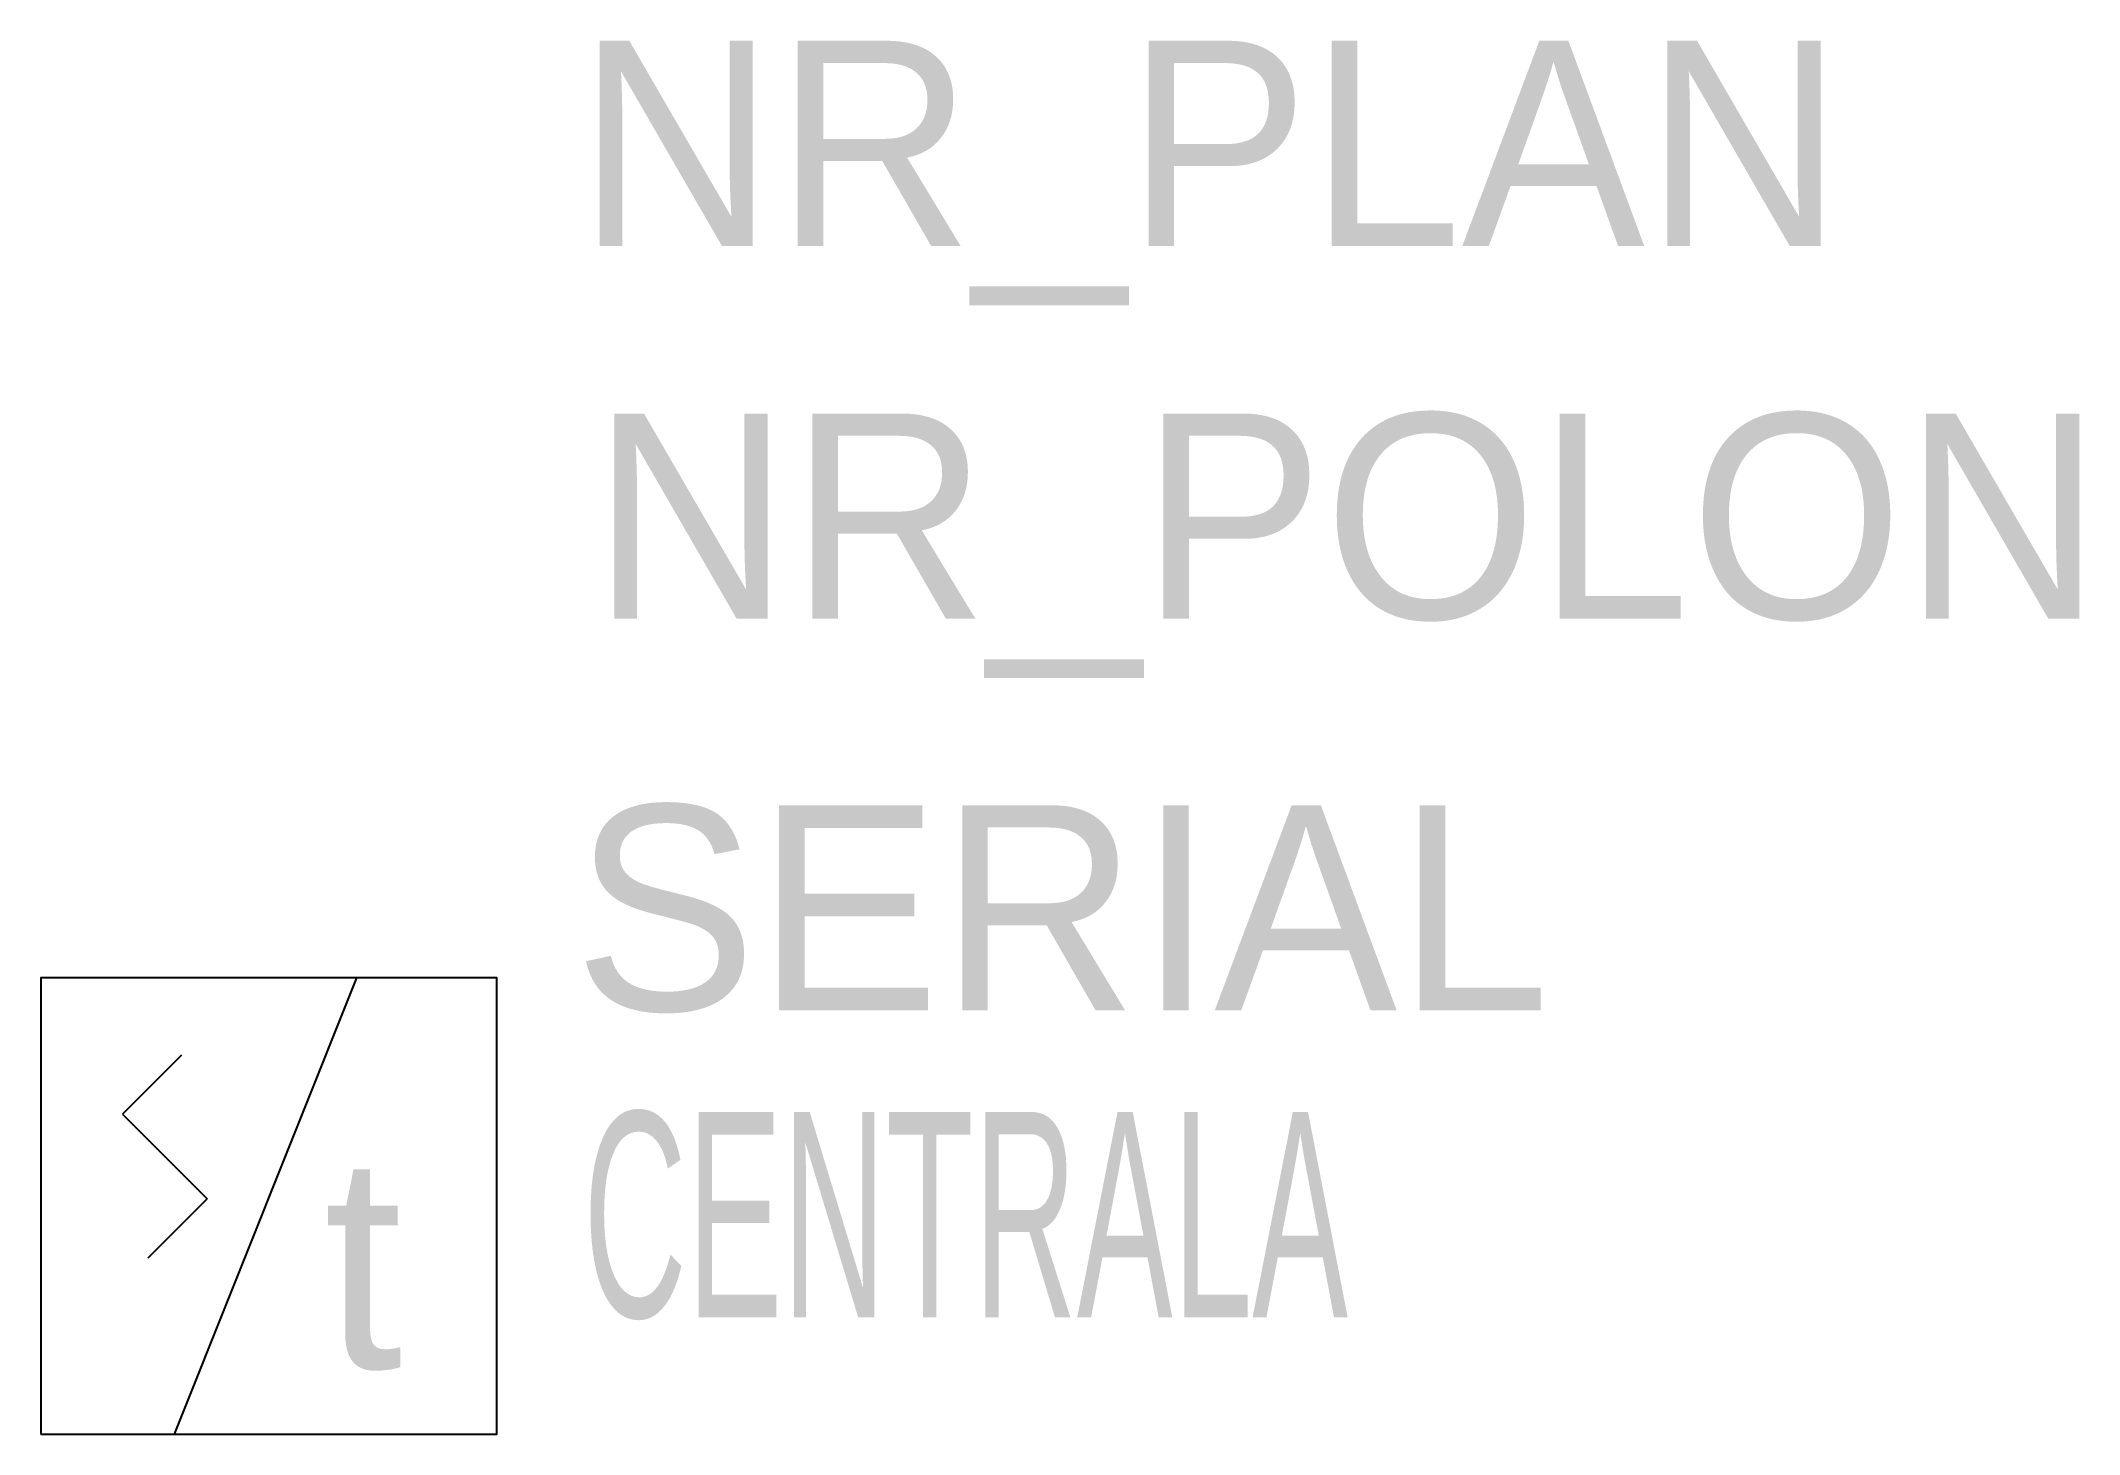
# Model space of a CAD drawing. Header units: millimetres. Extents: x 0 to 1788, y -2 to 1220.
import ezdxf

# ---------------------------------------------------------------- set-up
doc = ezdxf.new("R2010")
doc.units = ezdxf.units.MM
doc.header["$LTSCALE"] = 0.25
doc.styles.add('Opisest3', font='arial.ttf', dxfattribs={"width": 0.5})
doc.styles.get("Standard").update_dxf_attribs({"font": 'PM_SMPLX.shx'})

msp = doc.modelspace()

# ---------------------------------------------------------------- linework, layer by layer
for p, q in [((123.1, 330.8), (71.4, 279.1)), ((71.4, 279.1), (145.7, 204.8)), ((94.1, 153.1), (145.7, 204.8))]:
    msp.add_line(p, q)
msp.add_lwpolyline([(-0.2, -1.5), (399.8, -1.5), (399.8, 398.5), (-0.2, 398.5)], close=True)
msp.add_lwpolyline([(276.6, 398.5), (116.7, -1.5)])

# ---------------------------------------------------------------- texts
at = {"insert": (247.9, 241.9), "char_height": 185.7, "width": 185.746, "attachment_point": 1}
msp.add_mtext('t', dxfattribs=at)
for tag, p, flags in [('NR_PLAN', (470.1, 1040.2), 8), ('NR_POLON', (483, 713.4), 9), ('SERIAL', (467.1, 370), 9)]:
    msp.add_attdef(tag, p, 'xx', height=180, dxfattribs=dict(flags=flags))
at = {"style": 'Opisest3', "width": 0.5, "flags": 9}
msp.add_attdef('CENTRALA', (475.6, 101), 'xx', height=180, dxfattribs=at)

doc.saveas('drawing.dxf')
